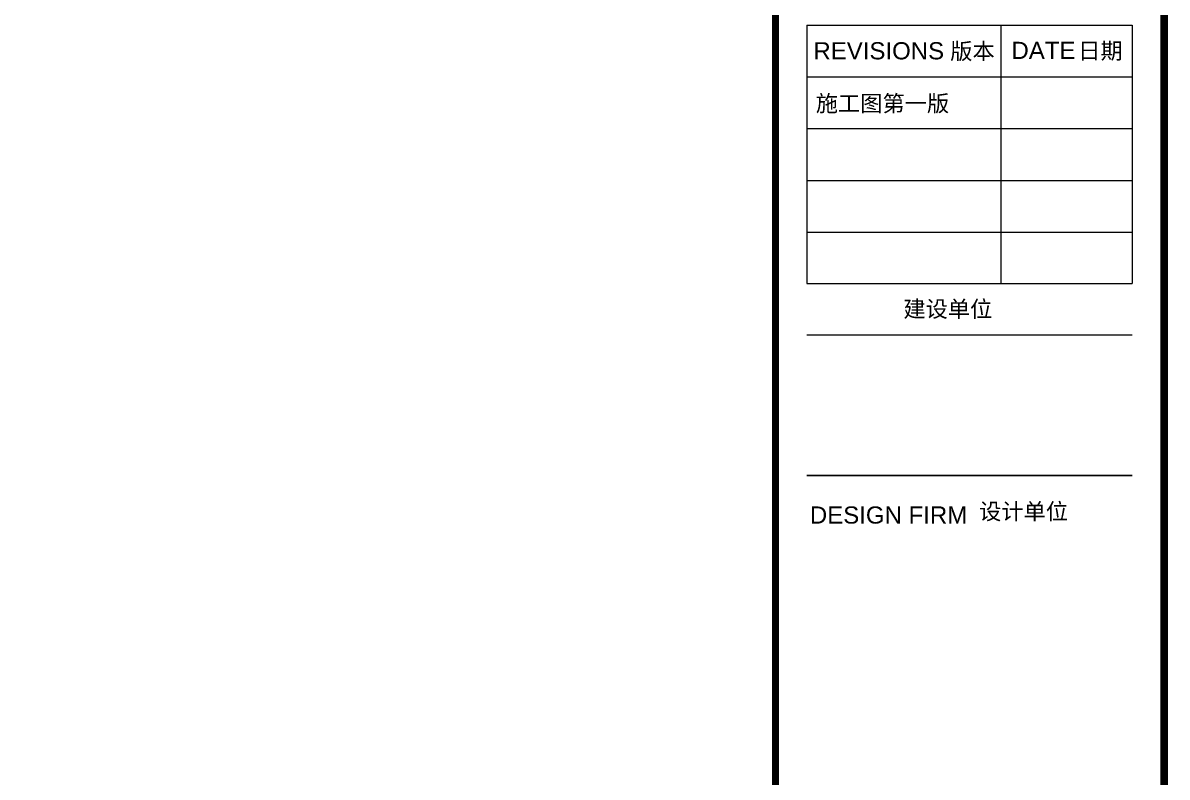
# Model space of a CAD drawing. Header units: millimetres. Extents: x 89805 to 1757503, y 48266 to 267832.
# Drawn here: x 950837 to 958848, y 130665 to 135947 of the extents above; entities that cross this region are included whole.
import ezdxf

# ---------------------------------------------------------------- set-up
doc = ezdxf.new("R2010")
doc.units = ezdxf.units.MM
doc.header["$LTSCALE"] = 1000
for name, color, linetype in [('HATCH-OTHER', 161, 'Continuous'), ('WALL-WIDE', 6, 'Continuous'), ('图框', 7, 'Continuous')]:
    doc.layers.add(name, color=color, linetype=linetype)
doc.styles.add('WMF-Arial0', font='arial.ttf')
doc.styles.add('WMF-黑体0', font='simhei.ttf')

# ---------------------------------------------------------------- blocks, each defined once
blk = doc.blocks.new('dfghh')
at = {"color": 2, "lineweight": 0}
for points in [[(-36.41, 251.37), (-3.21, 251.37)], [(-36.41, 251.37), (-36.41, 225)], [(-16.6, 251.37), (-16.6, 225)], [(-3.21, 251.37), (-3.21, 225)], [(-36.41, 246.1), (-3.21, 246.1)], [(-36.41, 240.82), (-3.21, 240.82)], [(-36.41, 235.51), (-3.21, 235.51)], [(-36.41, 230.23), (-3.21, 230.23)], [(-36.41, 225), (-3.21, 225)], [(-36.41, 219.76), (-3.21, 219.76)]]:
    blk.add_lwpolyline(points, dxfattribs=at)
at = {"layer": 'WALL-WIDE', "color": 2, "ltscale": 150}
blk.add_line((-3.21, 205.39), (-36.41, 205.39), dxfattribs=at)
at = {"layer": 'WALL-WIDE', "color": 4}
blk.add_lwpolyline([(-579.5, 402.72), (0.35, 402.72), (0.35, -0.35), (-579.5, -0.35)], close=True, dxfattribs=at)
at = {"layer": '图框', "const_width": 0.708}
blk.add_lwpolyline([(0, 0), (-39.62, 0), (-39.62, 402.36), (0, 402.36)], close=True, dxfattribs=at)
at = {"color": 2, "lineweight": 0}
for s, height, style, p in [('REVISIONS  ', 1.7535, 'WMF-Arial0', (-35.74, 247.88)), ('版本', 1.664, 'WMF-黑体0', (-21.78, 247.88)), ('DATE  ', 1.754, 'WMF-Arial0', (-15.53, 247.92)), ('日期', 1.664, 'WMF-黑体0', (-8.72, 247.92)), ('施工图第一版', 1.664, 'WMF-黑体0', (-35.5, 242.55)), ('建设单位', 1.664, 'WMF-黑体0', (-26.56, 221.57)), ('DESIGN FIRM  ', 1.7535, 'WMF-Arial0', (-36.1, 200.49)), ('设计单位', 1.664, 'WMF-黑体0', (-18.83, 200.9))]:
    blk.add_text(s, height=height, dxfattribs=dict(at, style=style)).set_placement(p)

msp = doc.modelspace()

# ---------------------------------------------------------------- block references
at = {"layer": 'HATCH-OTHER', "linetype": 'ByBlock', "xscale": 68.60699999995995, "yscale": 68.60700000000361, "zscale": 68.607}
msp.add_blockref('dfghh', (958823.5, 118685.3), dxfattribs=at)

doc.saveas('drawing.dxf')
